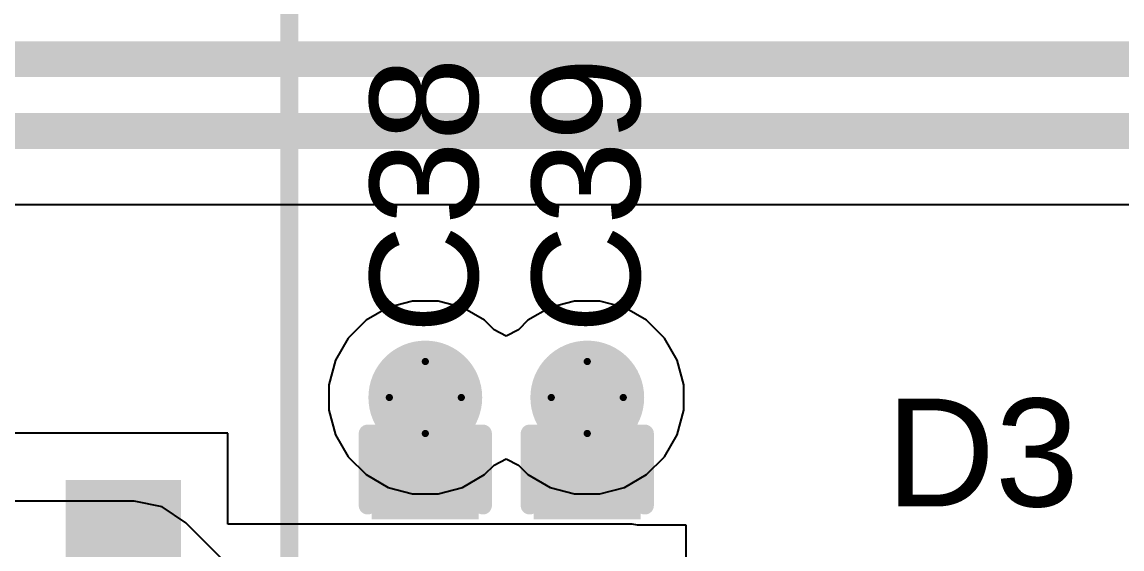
# Model space of a CAD drawing. Header units: inches. Extents: x -17.5 to 14.7, y -6.2 to 5.9.
# Drawn here: x 2.6165 to 2.9222, y 2.2721 to 2.4187 of the extents above; entities that cross this region are included whole.
import ezdxf

# ---------------------------------------------------------------- set-up
doc = ezdxf.new("R2010")
doc.units = ezdxf.units.IN
doc.header["$MEASUREMENT"] = 0
for name, color, linetype in [('Bottom Layer', 5, 'Continuous'), ('Bottom Solder', 6, 'Continuous'), ('Drill Drawing', 1, 'Continuous'), ('Ground Layer', 76, 'Continuous'), ('Power Layer', 16, 'Continuous'), ('Top Layer', 1, 'Continuous'), ('Top Overlay', 2, 'Continuous'), ('Top Paste', 8, 'Continuous'), ('Top Solder', 216, 'Continuous'), ('Via Holes', 16, 'Continuous')]:
    doc.layers.add(name, color=color, linetype=linetype)
doc.styles.add('Arial', font='', dxfattribs={"height": 0.2})
doc.styles.get('Arial').set_extended_font_data('Arial')

# ---------------------------------------------------------------- blocks, each defined once
blk = doc.blocks.new('XTSD01GLGEAG_76')
at = {"layer": 'Top Layer'}
for points in [[(-0.10747, 0.089), (-0.10747, 0.061), (-0.176, 0.061), (-0.176, 0.089)], [(0.176, 0.089), (0.176, 0.061), (0.10747, 0.061), (0.10747, 0.089)], [(-0.10747, 0.039), (-0.10747, 0.011), (-0.176, 0.011), (-0.176, 0.039)], [(0.176, 0.039), (0.176, 0.011), (0.10747, 0.011), (0.10747, 0.039)], [(-0.10747, -0.011), (-0.10747, -0.039), (-0.176, -0.039), (-0.176, -0.011)], [(0.176, -0.011), (0.176, -0.039), (0.10747, -0.039), (0.10747, -0.011)], [(-0.10747, -0.061), (-0.10747, -0.089), (-0.176, -0.089), (-0.176, -0.061)], [(0.176, -0.061), (0.176, -0.089), (0.10747, -0.089), (0.10747, -0.061)]]:
    blk.add_hatch(color=1, dxfattribs=at).paths.add_polyline_path(points)
at = {"layer": 'Top Overlay'}
blk.add_hatch(color=2, dxfattribs=at).paths.add_polyline_path([(-0.10442, 0.06103), (-0.08542, 0.06103), (-0.08542, 0.08903), (-0.10442, 0.08903)])
at = {"layer": 'Top Paste'}
for points in [[(-0.10747, 0.089), (-0.10747, 0.061), (-0.176, 0.061), (-0.176, 0.089)], [(0.176, 0.089), (0.176, 0.061), (0.10747, 0.061), (0.10747, 0.089)], [(-0.10747, 0.039), (-0.10747, 0.011), (-0.176, 0.011), (-0.176, 0.039)], [(0.176, 0.039), (0.176, 0.011), (0.10747, 0.011), (0.10747, 0.039)], [(-0.10747, -0.011), (-0.10747, -0.039), (-0.176, -0.039), (-0.176, -0.011)], [(0.176, -0.011), (0.176, -0.039), (0.10747, -0.039), (0.10747, -0.011)], [(-0.10747, -0.061), (-0.10747, -0.089), (-0.176, -0.089), (-0.176, -0.061)], [(0.176, -0.061), (0.176, -0.089), (0.10747, -0.089), (0.10747, -0.061)]]:
    blk.add_hatch(color=8, dxfattribs=at).paths.add_polyline_path(points)
at = {"layer": 'Top Solder'}
for points in [[(-0.10547, 0.091), (-0.10547, 0.059), (-0.178, 0.059), (-0.178, 0.091)], [(0.178, 0.091), (0.178, 0.059), (0.10547, 0.059), (0.10547, 0.091)], [(-0.10547, 0.041), (-0.10547, 0.009), (-0.178, 0.009), (-0.178, 0.041)], [(0.178, 0.041), (0.178, 0.009), (0.10547, 0.009), (0.10547, 0.041)], [(-0.10547, -0.009), (-0.10547, -0.041), (-0.178, -0.041), (-0.178, -0.009)], [(0.178, -0.009), (0.178, -0.041), (0.10547, -0.041), (0.10547, -0.009)], [(-0.10547, -0.059), (-0.10547, -0.091), (-0.178, -0.091), (-0.178, -0.059)], [(0.178, -0.059), (0.178, -0.091), (0.10547, -0.091), (0.10547, -0.059)]]:
    blk.add_hatch(color=216, dxfattribs=at).paths.add_polyline_path(points)
at = {"layer": 'Top Overlay'}
for points in [[(-0.15991, 0.0965, 0.005, 0.005, 0), (-0.15991, 0.12111, 0.005, 0.005, 0)], [(0.16105, 0.12111, 0.005, 0.005, 0), (-0.15991, 0.12111, 0.005, 0.005, 0)], [(0.16105, 0.0965, 0.005, 0.005, 0), (0.16105, 0.12111, 0.005, 0.005, 0)], [(-0.18673, 0.07, 0.005, 0.005, 0), (-0.18673, 0.08, 0.005, 0.005, 0)], [(-0.18173, 0.075, 0.005, 0.005, 0), (-0.18673, 0.08, 0.005, 0.005, 0)], [(-0.18673, 0.07, 0.005, 0.005, 0), (-0.18173, 0.075, 0.005, 0.005, 0)], [(-0.15991, -0.12111, 0.005, 0.005, 0), (-0.15991, -0.0965, 0.005, 0.005, 0)], [(0.16105, -0.12111, 0.005, 0.005, 0), (0.16105, -0.0965, 0.005, 0.005, 0)], [(0.16105, -0.12111, 0.005, 0.005, 0), (-0.15991, -0.12111, 0.005, 0.005, 0)]]:
    blk.add_lwpolyline(points, format="xyseb", dxfattribs=at)
for points in [[(-0.16116, 0.12111, 0.0025, 0.0025, 1), (-0.15866, 0.12111, 0.0025, 0.0025, 1)], [(-0.16116, 0.12111, 0.0025, 0.0025, 1), (-0.15866, 0.12111, 0.0025, 0.0025, 1)], [(0.1598, 0.12111, 0.0025, 0.0025, 1), (0.1623, 0.12111, 0.0025, 0.0025, 1)], [(0.1598, 0.12111, 0.0025, 0.0025, 1), (0.1623, 0.12111, 0.0025, 0.0025, 1)], [(-0.16116, 0.0965, 0.0025, 0.0025, 1), (-0.15866, 0.0965, 0.0025, 0.0025, 1)], [(0.1598, 0.0965, 0.0025, 0.0025, 1), (0.1623, 0.0965, 0.0025, 0.0025, 1)], [(-0.18798, 0.08, 0.0025, 0.0025, 1), (-0.18548, 0.08, 0.0025, 0.0025, 1)], [(-0.18798, 0.08, 0.0025, 0.0025, 1), (-0.18548, 0.08, 0.0025, 0.0025, 1)], [(-0.18298, 0.075, 0.0025, 0.0025, 1), (-0.18048, 0.075, 0.0025, 0.0025, 1)], [(-0.18298, 0.075, 0.0025, 0.0025, 1), (-0.18048, 0.075, 0.0025, 0.0025, 1)], [(-0.18798, 0.07, 0.0025, 0.0025, 1), (-0.18548, 0.07, 0.0025, 0.0025, 1)], [(-0.18798, 0.07, 0.0025, 0.0025, 1), (-0.18548, 0.07, 0.0025, 0.0025, 1)], [(-0.16116, -0.0965, 0.0025, 0.0025, 1), (-0.15866, -0.0965, 0.0025, 0.0025, 1)], [(0.1598, -0.0965, 0.0025, 0.0025, 1), (0.1623, -0.0965, 0.0025, 0.0025, 1)], [(-0.16116, -0.12111, 0.0025, 0.0025, 1), (-0.15866, -0.12111, 0.0025, 0.0025, 1)], [(-0.16116, -0.12111, 0.0025, 0.0025, 1), (-0.15866, -0.12111, 0.0025, 0.0025, 1)], [(0.1598, -0.12111, 0.0025, 0.0025, 1), (0.1623, -0.12111, 0.0025, 0.0025, 1)], [(0.1598, -0.12111, 0.0025, 0.0025, 1), (0.1623, -0.12111, 0.0025, 0.0025, 1)]]:
    blk.add_lwpolyline(points, format="xyseb", close=True, dxfattribs=at)
blk = doc.blocks.new('C___0402_180')
at = {"layer": 'Top Layer'}
for points in [[(-0.0275, -0.0125), (-0.0275, 0.0125), (-0.0095, 0.0125), (-0.0095, -0.0125)], [(0.0095, -0.0125), (0.0095, 0.0125), (0.0275, 0.0125), (0.0275, -0.0125)]]:
    blk.add_hatch(color=1, dxfattribs=at).paths.add_polyline_path(points)
at = {"layer": 'Top Paste'}
for points in [[(-0.0275, -0.0125), (-0.0275, 0.0125), (-0.0095, 0.0125), (-0.0095, -0.0125)], [(0.0095, -0.0125), (0.0095, 0.0125), (0.0275, 0.0125), (0.0275, -0.0125)]]:
    blk.add_hatch(color=8, dxfattribs=at).paths.add_polyline_path(points)
at = {"layer": 'Top Solder'}
for points in [[(-0.02986, -0.01486), (-0.02986, 0.01486), (-0.00714, 0.01486), (-0.00714, -0.01486)], [(0.00714, -0.01486), (0.00714, 0.01486), (0.02986, 0.01486), (0.02986, -0.01486)]]:
    blk.add_hatch(color=216, dxfattribs=at).paths.add_polyline_path(points)
at = {"layer": 'Top Overlay'}
for points in [[(-0.011, 0.016, 0.005, 0.005, 0), (-0.031, 0.016, 0.005, 0.005, 0)], [(-0.031, -0.016, 0.005, 0.005, 0), (-0.031, 0.016, 0.005, 0.005, 0)], [(0.031, 0.016, 0.005, 0.005, 0), (0.011, 0.016, 0.005, 0.005, 0)], [(0.031, -0.016, 0.005, 0.005, 0), (0.031, 0.016, 0.005, 0.005, 0)], [(-0.011, -0.016, 0.005, 0.005, 0), (-0.031, -0.016, 0.005, 0.005, 0)], [(0.031, -0.016, 0.005, 0.005, 0), (0.011, -0.016, 0.005, 0.005, 0)]]:
    blk.add_lwpolyline(points, format="xyseb", dxfattribs=at)
for points in [[(-0.03225, 0.016, 0.0025, 0.0025, 1), (-0.02975, 0.016, 0.0025, 0.0025, 1)], [(-0.03225, 0.016, 0.0025, 0.0025, 1), (-0.02975, 0.016, 0.0025, 0.0025, 1)], [(-0.01225, 0.016, 0.0025, 0.0025, 1), (-0.00975, 0.016, 0.0025, 0.0025, 1)], [(0.00975, 0.016, 0.0025, 0.0025, 1), (0.01225, 0.016, 0.0025, 0.0025, 1)], [(0.02975, 0.016, 0.0025, 0.0025, 1), (0.03225, 0.016, 0.0025, 0.0025, 1)], [(0.02975, 0.016, 0.0025, 0.0025, 1), (0.03225, 0.016, 0.0025, 0.0025, 1)], [(-0.03225, -0.016, 0.0025, 0.0025, 1), (-0.02975, -0.016, 0.0025, 0.0025, 1)], [(-0.03225, -0.016, 0.0025, 0.0025, 1), (-0.02975, -0.016, 0.0025, 0.0025, 1)], [(-0.01225, -0.016, 0.0025, 0.0025, 1), (-0.00975, -0.016, 0.0025, 0.0025, 1)], [(0.00975, -0.016, 0.0025, 0.0025, 1), (0.01225, -0.016, 0.0025, 0.0025, 1)], [(0.02975, -0.016, 0.0025, 0.0025, 1), (0.03225, -0.016, 0.0025, 0.0025, 1)], [(0.02975, -0.016, 0.0025, 0.0025, 1), (0.03225, -0.016, 0.0025, 0.0025, 1)]]:
    blk.add_lwpolyline(points, format="xyseb", close=True, dxfattribs=at)
blk = doc.blocks.new('C___0402_181')
at = {"layer": 'Top Layer'}
for points in [[(-0.0275, -0.0125), (-0.0275, 0.0125), (-0.0095, 0.0125), (-0.0095, -0.0125)], [(0.0095, -0.0125), (0.0095, 0.0125), (0.0275, 0.0125), (0.0275, -0.0125)]]:
    blk.add_hatch(color=1, dxfattribs=at).paths.add_polyline_path(points)
at = {"layer": 'Top Paste'}
for points in [[(-0.0275, -0.0125), (-0.0275, 0.0125), (-0.0095, 0.0125), (-0.0095, -0.0125)], [(0.0095, -0.0125), (0.0095, 0.0125), (0.0275, 0.0125), (0.0275, -0.0125)]]:
    blk.add_hatch(color=8, dxfattribs=at).paths.add_polyline_path(points)
at = {"layer": 'Top Solder'}
for points in [[(-0.02986, -0.01486), (-0.02986, 0.01486), (-0.00714, 0.01486), (-0.00714, -0.01486)], [(0.00714, -0.01486), (0.00714, 0.01486), (0.02986, 0.01486), (0.02986, -0.01486)]]:
    blk.add_hatch(color=216, dxfattribs=at).paths.add_polyline_path(points)
at = {"layer": 'Top Overlay'}
for points in [[(-0.031, -0.016, 0.005, 0.005, 0), (-0.031, 0.016, 0.005, 0.005, 0)], [(-0.011, 0.016, 0.005, 0.005, 0), (-0.031, 0.016, 0.005, 0.005, 0)], [(0.031, 0.016, 0.005, 0.005, 0), (0.011, 0.016, 0.005, 0.005, 0)], [(0.031, -0.016, 0.005, 0.005, 0), (0.031, 0.016, 0.005, 0.005, 0)], [(-0.011, -0.016, 0.005, 0.005, 0), (-0.031, -0.016, 0.005, 0.005, 0)], [(0.031, -0.016, 0.005, 0.005, 0), (0.011, -0.016, 0.005, 0.005, 0)]]:
    blk.add_lwpolyline(points, format="xyseb", dxfattribs=at)
for points in [[(-0.03225, 0.016, 0.0025, 0.0025, 1), (-0.02975, 0.016, 0.0025, 0.0025, 1)], [(-0.03225, 0.016, 0.0025, 0.0025, 1), (-0.02975, 0.016, 0.0025, 0.0025, 1)], [(-0.01225, 0.016, 0.0025, 0.0025, 1), (-0.00975, 0.016, 0.0025, 0.0025, 1)], [(0.00975, 0.016, 0.0025, 0.0025, 1), (0.01225, 0.016, 0.0025, 0.0025, 1)], [(0.02975, 0.016, 0.0025, 0.0025, 1), (0.03225, 0.016, 0.0025, 0.0025, 1)], [(0.02975, 0.016, 0.0025, 0.0025, 1), (0.03225, 0.016, 0.0025, 0.0025, 1)], [(-0.03225, -0.016, 0.0025, 0.0025, 1), (-0.02975, -0.016, 0.0025, 0.0025, 1)], [(-0.03225, -0.016, 0.0025, 0.0025, 1), (-0.02975, -0.016, 0.0025, 0.0025, 1)], [(-0.01225, -0.016, 0.0025, 0.0025, 1), (-0.00975, -0.016, 0.0025, 0.0025, 1)], [(0.00975, -0.016, 0.0025, 0.0025, 1), (0.01225, -0.016, 0.0025, 0.0025, 1)], [(0.02975, -0.016, 0.0025, 0.0025, 1), (0.03225, -0.016, 0.0025, 0.0025, 1)], [(0.02975, -0.016, 0.0025, 0.0025, 1), (0.03225, -0.016, 0.0025, 0.0025, 1)]]:
    blk.add_lwpolyline(points, format="xyseb", close=True, dxfattribs=at)

msp = doc.modelspace()

# ---------------------------------------------------------------- hatches: boundary and pattern name
at = {"layer": 'Bottom Layer'}
h = msp.add_hatch(color=5, dxfattribs=at)
edge = h.paths.add_edge_path()
edge.add_arc((2.72858, 2.31426), 0.01181, 0, 360)
h = msp.add_hatch(color=5, dxfattribs=at)
edge = h.paths.add_edge_path()
edge.add_arc((2.77358, 2.31426), 0.01181, 0, 360)
at = {"layer": 'Bottom Solder'}
h = msp.add_hatch(color=6, dxfattribs=at)
edge = h.paths.add_edge_path()
edge.add_arc((2.72858, 2.31426), 0.01581, 0, 360)
h = msp.add_hatch(color=6, dxfattribs=at)
edge = h.paths.add_edge_path()
edge.add_arc((2.77358, 2.31426), 0.01581, 0, 360)
at = {"layer": 'Ground Layer'}
h = msp.add_hatch(color=76, dxfattribs=at)
edge = h.paths.add_edge_path()
edge.add_arc((2.72858, 2.31426), 0.01181, 0, 360)
h = msp.add_hatch(color=76, dxfattribs=at)
edge = h.paths.add_edge_path()
edge.add_arc((2.77358, 2.31426), 0.01181, 0, 360)
at = {"layer": 'Power Layer'}
h = msp.add_hatch(color=16, dxfattribs=at)
edge = h.paths.add_edge_path()
edge.add_arc((2.72858, 2.31426), 0.01181, 0, 360)
h = msp.add_hatch(color=16, dxfattribs=at)
edge = h.paths.add_edge_path()
edge.add_arc((2.77358, 2.31426), 0.01181, 0, 360)
at = {"layer": 'Top Layer'}
h = msp.add_hatch(color=1, dxfattribs=at)
edge = h.paths.add_edge_path()
edge.add_arc((2.72858, 2.31426), 0.01181, 0, 360)
h = msp.add_hatch(color=1, dxfattribs=at)
edge = h.paths.add_edge_path()
edge.add_arc((2.77358, 2.31426), 0.01181, 0, 360)
for points in [[(2.71678, 2.29073), (2.74038, 2.29073), (2.74038, 2.31426), (2.71678, 2.31426)], [(2.76178, 2.29073), (2.78538, 2.29073), (2.78538, 2.31426), (2.76178, 2.31426)]]:
    msp.add_hatch(color=1, dxfattribs=at).paths.add_polyline_path(points)
at = {"layer": 'Top Solder'}
h = msp.add_hatch(color=216, dxfattribs=at)
edge = h.paths.add_edge_path()
edge.add_arc((2.72858, 2.31426), 0.01581, 0, 360)
h = msp.add_hatch(color=216, dxfattribs=at)
edge = h.paths.add_edge_path()
edge.add_arc((2.77358, 2.31426), 0.01581, 0, 360)
at = {"layer": 'Via Holes'}
h = msp.add_hatch(color=7, dxfattribs=at)
edge = h.paths.add_edge_path()
edge.add_arc((2.72858, 2.31426), 0.00591, 0, 360)
h = msp.add_hatch(color=7, dxfattribs=at)
edge = h.paths.add_edge_path()
edge.add_arc((2.77358, 2.31426), 0.00591, 0, 360)

# ---------------------------------------------------------------- linework, layer by layer
at = {"layer": 'Bottom Layer'}
for p, q in [((2.64766, 2.28541), (2.36422, 2.28541)), ((2.65546, 2.28386), (2.64766, 2.28541)), ((2.66208, 2.27944), (2.65546, 2.28386)), ((2.69905, 2.24246), (2.66208, 2.27944))]:
    msp.add_line(p, q, dxfattribs=at)
at = {"layer": 'Drill Drawing'}
for points in [[(2.71858, 2.31426, 0.002, 0.002, 0), (2.72858, 2.32426, 0.002, 0.002, 0)], [(2.72858, 2.32426, 0.002, 0.002, 0), (2.73858, 2.31426, 0.002, 0.002, 0)], [(2.76358, 2.31426, 0.002, 0.002, 0), (2.77358, 2.32426, 0.002, 0.002, 0)], [(2.77358, 2.32426, 0.002, 0.002, 0), (2.78358, 2.31426, 0.002, 0.002, 0)], [(2.71858, 2.31426, 0.002, 0.002, 0), (2.72858, 2.30426, 0.002, 0.002, 0)], [(2.72858, 2.30426, 0.002, 0.002, 0), (2.73858, 2.31426, 0.002, 0.002, 0)], [(2.76358, 2.31426, 0.002, 0.002, 0), (2.77358, 2.30426, 0.002, 0.002, 0)], [(2.77358, 2.30426, 0.002, 0.002, 0), (2.78358, 2.31426, 0.002, 0.002, 0)]]:
    msp.add_lwpolyline(points, format="xyseb", dxfattribs=at)
for points in [[(2.72808, 2.32426, 0.001, 0.001, 1), (2.72908, 2.32426, 0.001, 0.001, 1)], [(2.72808, 2.32426, 0.001, 0.001, 1), (2.72908, 2.32426, 0.001, 0.001, 1)], [(2.77308, 2.32426, 0.001, 0.001, 1), (2.77408, 2.32426, 0.001, 0.001, 1)], [(2.77308, 2.32426, 0.001, 0.001, 1), (2.77408, 2.32426, 0.001, 0.001, 1)], [(2.71808, 2.31426, 0.001, 0.001, 1), (2.71908, 2.31426, 0.001, 0.001, 1)], [(2.71808, 2.31426, 0.001, 0.001, 1), (2.71908, 2.31426, 0.001, 0.001, 1)], [(2.73808, 2.31426, 0.001, 0.001, 1), (2.73908, 2.31426, 0.001, 0.001, 1)], [(2.73808, 2.31426, 0.001, 0.001, 1), (2.73908, 2.31426, 0.001, 0.001, 1)], [(2.76308, 2.31426, 0.001, 0.001, 1), (2.76408, 2.31426, 0.001, 0.001, 1)], [(2.76308, 2.31426, 0.001, 0.001, 1), (2.76408, 2.31426, 0.001, 0.001, 1)], [(2.78308, 2.31426, 0.001, 0.001, 1), (2.78408, 2.31426, 0.001, 0.001, 1)], [(2.78308, 2.31426, 0.001, 0.001, 1), (2.78408, 2.31426, 0.001, 0.001, 1)], [(2.72808, 2.30426, 0.001, 0.001, 1), (2.72908, 2.30426, 0.001, 0.001, 1)], [(2.72808, 2.30426, 0.001, 0.001, 1), (2.72908, 2.30426, 0.001, 0.001, 1)], [(2.77308, 2.30426, 0.001, 0.001, 1), (2.77408, 2.30426, 0.001, 0.001, 1)], [(2.77308, 2.30426, 0.001, 0.001, 1), (2.77408, 2.30426, 0.001, 0.001, 1)]]:
    msp.add_lwpolyline(points, format="xyseb", close=True, dxfattribs=at)
at = {"layer": 'Ground Layer'}
msp.add_line((2.49344, 2.36793), (3.29323, 2.36793), dxfattribs=at)
for points in [[(0.75465, 2.40833, 0.01, 0.01, 0), (3.31167, 2.40833, 0.01, 0.01, 0)], [(0.76294, 2.38833, 0.01, 0.01, 0), (3.30167, 2.38833, 0.01, 0.01, 0)]]:
    msp.add_lwpolyline(points, format="xyseb", dxfattribs=at)
at = {"layer": 'Power Layer'}
for p, q in [((2.71823, 2.33925), (2.71211, 2.33572)), ((2.72505, 2.34107), (2.71823, 2.33925)), ((2.73211, 2.34107), (2.72505, 2.34107)), ((2.73893, 2.33925), (2.73211, 2.34107)), ((2.74504, 2.33572), (2.73893, 2.33925)), ((2.76323, 2.33925), (2.75711, 2.33572)), ((2.77005, 2.34107), (2.76323, 2.33925)), ((2.77711, 2.34107), (2.77005, 2.34107)), ((2.78393, 2.33925), (2.77711, 2.34107)), ((2.79004, 2.33572), (2.78393, 2.33925)), ((2.71211, 2.33572), (2.70712, 2.33072)), ((2.7477, 2.33306), (2.74504, 2.33572)), ((2.75711, 2.33572), (2.75446, 2.33306)), ((2.79503, 2.33072), (2.79004, 2.33572)), ((2.75108, 2.33128), (2.7477, 2.33306)), ((2.75446, 2.33306), (2.75108, 2.33128)), ((2.70712, 2.33072), (2.70359, 2.32461)), ((2.79856, 2.32461), (2.79503, 2.33072)), ((2.70359, 2.32461), (2.70177, 2.31779)), ((2.80039, 2.31779), (2.79856, 2.32461)), ((2.70177, 2.31779), (2.70177, 2.31073)), ((2.80039, 2.31073), (2.80039, 2.31779)), ((2.70177, 2.31073), (2.70359, 2.30391)), ((2.79856, 2.30391), (2.80039, 2.31073)), ((2.70359, 2.30391), (2.70712, 2.2978)), ((2.79503, 2.2978), (2.79856, 2.30391)), ((2.70712, 2.2978), (2.71211, 2.29281)), ((2.74504, 2.29281), (2.7477, 2.29546)), ((2.7477, 2.29546), (2.75108, 2.29725)), ((2.75108, 2.29725), (2.75446, 2.29546)), ((2.75446, 2.29546), (2.75711, 2.29281)), ((2.79004, 2.29281), (2.79503, 2.2978)), ((2.71211, 2.29281), (2.71823, 2.28928)), ((2.73893, 2.28928), (2.74504, 2.29281)), ((2.75711, 2.29281), (2.76323, 2.28928)), ((2.78393, 2.28928), (2.79004, 2.29281)), ((2.71823, 2.28928), (2.72505, 2.28745)), ((2.73211, 2.28745), (2.73893, 2.28928)), ((2.76323, 2.28928), (2.77005, 2.28745)), ((2.77711, 2.28745), (2.78393, 2.28928)), ((2.72505, 2.28745), (2.73211, 2.28745)), ((2.77005, 2.28745), (2.77711, 2.28745))]:
    msp.add_line(p, q, dxfattribs=at)
at = {"layer": 'Top Layer'}
for p, q in [((2.67368, 2.3043), (2.46568, 2.3043)), ((2.67368, 2.27902), (2.67368, 2.3043)), ((2.78608, 2.27902), (2.67368, 2.27902)), ((2.78755, 2.27873), (2.78608, 2.27902)), ((2.80108, 2.27873), (2.78755, 2.27873)), ((2.80108, 2.26521), (2.80108, 2.27873))]:
    msp.add_line(p, q, dxfattribs=at)

# ---------------------------------------------------------------- block references
at = {"rotation": 270}
for name, p in [('XTSD01GLGEAG_76', (2.56968, 2.39676)), ('C___0402_181', (2.72858, 2.27323)), ('C___0402_180', (2.77358, 2.27323))]:
    msp.add_blockref(name, p, dxfattribs=at)

# ---------------------------------------------------------------- texts
at = {"layer": 'Top Overlay', "style": 'Arial'}
for s, p in [('C38', (2.74319, 2.33195)), ('C39', (2.7882, 2.33195))]:
    msp.add_text(s, height=0.03, rotation=90, dxfattribs=at).set_placement(p)
msp.add_text('D3', height=0.03, dxfattribs=at).set_placement((2.85661, 2.28396))

doc.saveas('drawing.dxf')
